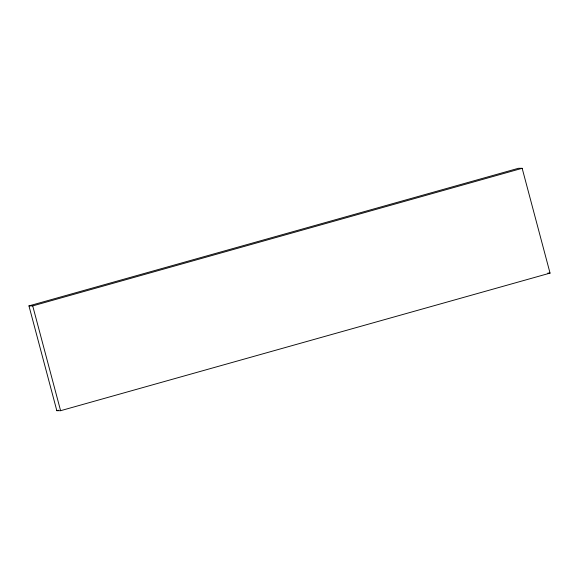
<?xml version="1.0" encoding="UTF-8"?>
<svg xmlns="http://www.w3.org/2000/svg" width="579" height="579" viewBox="0 0 579 579"><rect width="100%" height="100%" fill="white"/><g stroke="black" fill="none" stroke-linecap="round" stroke-linejoin="round"><path stroke-width="0.87" d="M28.95 305.893L518.4 168.301L522.164 168.308L550.05 273.107L60.6 410.699L56.836 410.692L28.95 305.893L32.714 305.893L522.164 168.308M56.836 410.692L58.58 410.207M547.792 273.107L550.05 273.107M32.714 305.893L60.6 410.699"/></g></svg>
